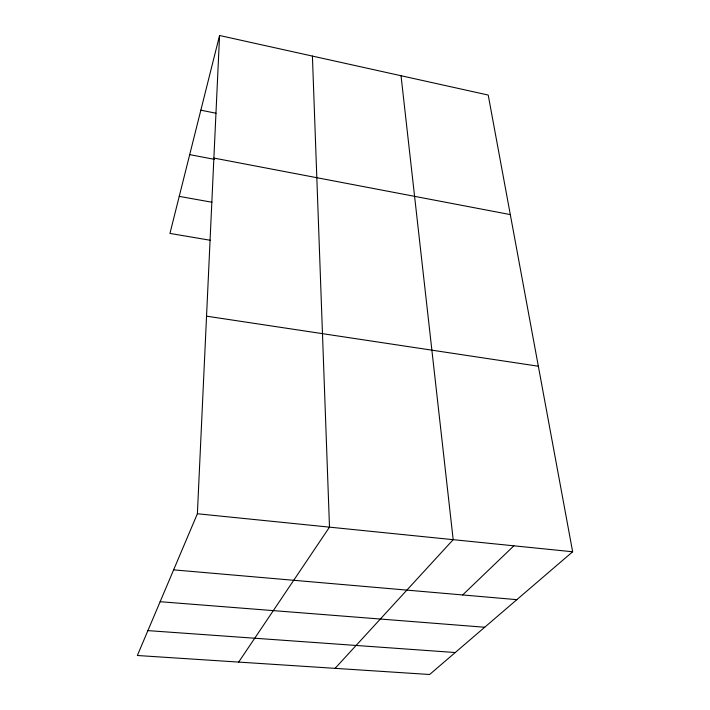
<?xml version="1.0" encoding="UTF-8"?>
<svg xmlns="http://www.w3.org/2000/svg" width="710" height="710" viewBox="0 0 710 710"><rect width="100%" height="100%" fill="white"/><g stroke="black" fill="none" stroke-linecap="round" stroke-linejoin="round"><path stroke-width="1.06" d="M197.38 513.756L219.567 35.5L488.214 95.051L572.642 551.768L429.639 674.5L137.358 655.499L197.38 513.756L572.642 551.768M219.567 35.5L169.947 233.421L210.391 240.291M238.675 662.084L329.493 527.131L312.409 56.081M335.084 668.35L453.184 539.662L401.026 75.721M462.672 594.953L513.88 545.812M147.893 630.613L455.243 652.525M160.132 601.716L484.699 627.241M173.613 569.864L516.836 599.657M206.548 316.163L538.34 366.227M179.239 196.368L211.953 202.243M213.879 158.064L510.312 214.597M189.703 154.638L214.518 159.359M200.841 110.183L216.026 113.245"/></g></svg>
